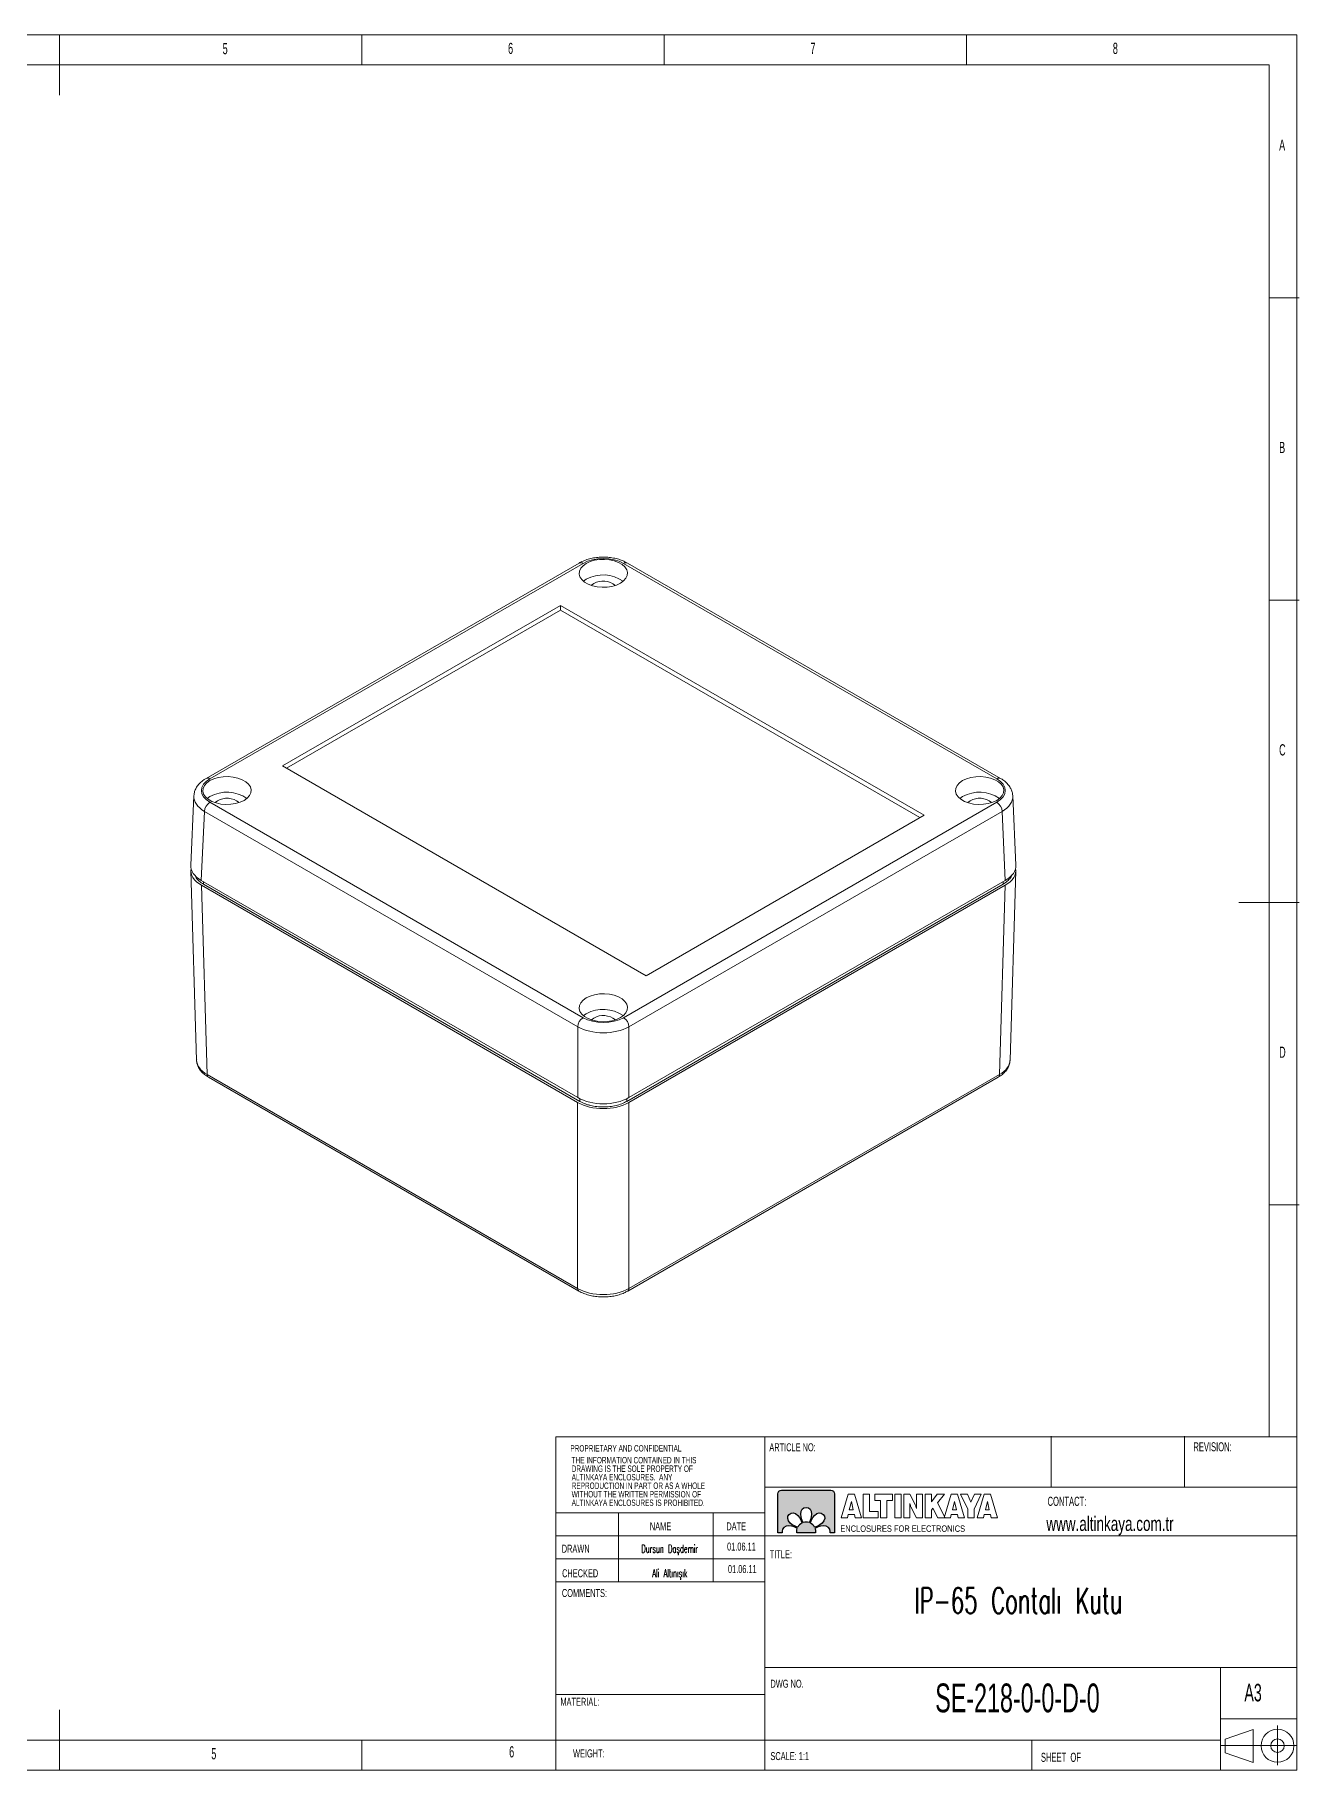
# Model space of a CAD drawing. Header units: millimetres. Extents: x 5 to 415, y 5 to 292.
# Drawn here: x 205.9 to 415, y 5 to 292 of the extents above; entities that cross this region are included whole.
import ezdxf

# ---------------------------------------------------------------- set-up
doc = ezdxf.new("R2010")
doc.units = ezdxf.units.MM
doc.layers.add('LAYER_1', color=179, linetype='Continuous', lineweight=15)
doc.layers.add('LAYER_2', color=1, linetype='Continuous')
doc.styles.add('SLDTEXTSTYLE0', font='TXT', dxfattribs={"width": 0.7})
doc.styles.add('SLDTEXTSTYLE1', font='TXT', dxfattribs={"width": 0.605})
doc.styles.add('SLDTEXTSTYLE2', font='TXT', dxfattribs={"width": 0.605, "bigfont": 'bigfont'})

# ---------------------------------------------------------------- blocks, each defined once
blk = doc.blocks.new('Block4')
at = {"color": 7, "linetype": 'Continuous', "lineweight": 0, "insert": (0.07, 1.37), "char_height": 1.3229, "attachment_point": 1, "style": 'SLDTEXTSTYLE0'}
blk.add_mtext('ENCLOSURES FOR ELECTRONICS', dxfattribs=at)
blk = doc.blocks.new('Block5')
at = {"layer": 'LAYER_1'}
for p, q in [((6.79, 7.34), (1.01, 5.34)), ((6.79, 7.34), (6.79, 0.54)), ((11.82, 8.19), (11.82, 0)), ((0, 4.03), (15.88, 4.03)), ((1.01, 5.34), (1.01, 2.54)), ((1.01, 2.54), (6.79, 0.54))]:
    blk.add_line(p, q, dxfattribs=at)
for radius in [3.4, 1.4]:
    blk.add_circle((11.82, 3.99), radius, dxfattribs=at)
blk = doc.blocks.new('Block6')
at = {"layer": 'LAYER_1', "color": 250}
for p, q in [((0, 0), (1.27, 4.36)), ((1.27, 4.36), (2.44, 4.36)), ((2.44, 4.36), (3.71, 0)), ((4.04, 0), (4.04, 4.36)), ((4.04, 4.36), (5.2, 4.36)), ((5.2, 4.36), (5.2, 1.16)), ((6.19, 3.21), (6.19, 4.36)), ((6.19, 4.36), (9.41, 4.36)), ((7.23, 3.21), (6.19, 3.21)), ((7.23, 0), (7.23, 3.21)), ((9.41, 3.21), (8.39, 3.21)), ((8.39, 3.21), (8.39, 0)), ((9.41, 4.36), (9.41, 3.21)), ((9.82, 0), (9.82, 4.36)), ((9.82, 4.36), (11, 4.36)), ((11, 4.36), (11, 0)), ((11.52, 0), (11.52, 4.36)), ((11.52, 4.36), (12.62, 4.36)), ((12.62, 4.36), (13.64, 2.33)), ((13.82, 2.3), (13.82, 4.36)), ((13.82, 4.36), (14.92, 4.36)), ((14.92, 4.36), (14.92, 0)), ((15.42, 0), (15.42, 4.36)), ((15.42, 4.36), (16.57, 4.36)), ((16.57, 4.36), (16.57, 2.92)), ((16.57, 2.92), (17.61, 4.36)), ((17.61, 4.36), (18.96, 4.36)), ((18.96, 4.36), (17.67, 2.75)), ((18.94, 0), (20.21, 4.36)), ((20.21, 4.36), (21.38, 4.36)), ((21.38, 4.36), (22.65, 0)), ((23.27, 1.61), (21.94, 4.36)), ((21.94, 4.36), (23.22, 4.36)), ((23.22, 4.36), (23.84, 2.87)), ((23.84, 2.87), (24.47, 4.36)), ((25.72, 4.36), (24.42, 1.61)), ((24.47, 4.36), (25.72, 4.36)), ((25, 0), (26.27, 4.36)), ((26.27, 4.36), (27.44, 4.36)), ((27.44, 4.36), (28.71, 0)), ((1.14, 0), (0, 0)), ((1.28, 0.58), (1.14, 0)), ((2.43, 0.58), (1.28, 0.58)), ((1.86, 3), (1.49, 1.49)), ((1.49, 1.49), (2.22, 1.49)), ((2.22, 1.49), (1.86, 3)), ((2.56, 0), (2.43, 0.58)), ((3.71, 0), (2.56, 0)), ((6.77, 0), (4.04, 0)), ((5.2, 1.16), (6.77, 1.16)), ((6.77, 1.16), (6.77, 0)), ((8.39, 0), (7.23, 0)), ((11, 0), (9.82, 0)), ((12.62, 0), (11.52, 0)), ((12.62, 2.04), (12.62, 0)), ((13.82, 0), (12.8, 2.01)), ((14.92, 0), (13.82, 0)), ((16.57, 0), (15.42, 0)), ((16.86, 1.75), (16.57, 1.39)), ((16.57, 1.39), (16.57, 0)), ((17.74, 0), (16.86, 1.75)), ((17.67, 2.75), (19.12, 0)), ((19.12, 0), (17.74, 0)), ((20.08, 0), (18.94, 0)), ((20.22, 0.58), (20.08, 0)), ((21.37, 0.58), (20.22, 0.58)), ((20.8, 3), (20.43, 1.49)), ((20.43, 1.49), (21.16, 1.49)), ((21.16, 1.49), (20.8, 3)), ((21.5, 0), (21.37, 0.58)), ((22.65, 0), (21.5, 0)), ((23.27, 0), (23.27, 1.61)), ((24.42, 0), (23.27, 0)), ((24.42, 1.61), (24.42, 0)), ((26.14, 0), (25, 0)), ((26.28, 0.58), (26.14, 0)), ((27.43, 0.58), (26.28, 0.58)), ((26.86, 3), (26.49, 1.49)), ((26.49, 1.49), (27.21, 1.49)), ((27.21, 1.49), (26.86, 3)), ((27.56, 0), (27.43, 0.58)), ((28.71, 0), (27.56, 0))]:
    blk.add_line(p, q, dxfattribs=at)
for points in [[(12.7, 2.26), (12.67, 2.37), (12.63, 2.5), (12.59, 2.64)], [(12.59, 2.64), (12.6, 2.56), (12.61, 2.48), (12.62, 2.4)], [(12.62, 2.4), (12.62, 2.31), (12.62, 2.19), (12.62, 2.04)], [(12.8, 2.01), (12.77, 2.07), (12.74, 2.16), (12.7, 2.26)], [(13.64, 2.33), (13.67, 2.28), (13.7, 2.19), (13.73, 2.09)], [(13.73, 2.09), (13.77, 1.99), (13.81, 1.86), (13.85, 1.71)], [(13.82, 1.97), (13.82, 2.06), (13.82, 2.17), (13.82, 2.3)], [(13.85, 1.71), (13.84, 1.79), (13.83, 1.87), (13.82, 1.97)]]:
    blk.add_open_spline(points, degree=3, dxfattribs=at)
blk = doc.blocks.new('SW_NOTE_0')
at = {"color": 0, "linetype": 'Continuous', "lineweight": 0, "char_height": 1.0583, "attachment_point": 1, "style": 'SLDTEXTSTYLE1'}
for s, insert in [('THE INFORMATION CONTAINED IN THIS', (0, 1.36)), ('ALTINKAYA ENCLOSURES.  ANY', (0, -1.46)), ('DRAWING IS THE SOLE PROPERTY OF', (0, -0.05)), ('REPRODUCTION IN PART OR AS A WHOLE', (0, -2.87)), ('WITHOUT THE WRITTEN PERMISSION OF', (0, -4.28)), ('ALTINKAYA ENCLOSURES IS PROHIBITED.', (0, -5.69))]:
    blk.add_mtext(s, dxfattribs=dict(at, insert=insert))

msp = doc.modelspace()

# ---------------------------------------------------------------- hatches: boundary and pattern name
at = {"layer": 'LAYER_2'}
h = msp.add_hatch(color=256, dxfattribs=at)
edge = h.paths.add_edge_path(flags=0)
edge.add_spline(control_points=[(329.363, 51.312), (329.041, 51.312), (328.778, 51.05), (328.778, 50.727)], knot_values=[0.9444444, 0.9444444, 0.9444444, 0.9444444, 1, 1, 1, 1], weights=[1, 1, 1, 1], degree=3, periodic=0)
edge.add_line((328.778, 50.727), (328.778, 44.291))
edge.add_line((328.778, 44.291), (329.516, 44.291))
edge.add_spline(control_points=[(329.516, 44.291), (329.5, 44.362), (329.491, 44.438), (329.492, 44.518)], knot_values=[0.7777778, 0.7777778, 0.7777778, 0.7777778, 0.8333333, 0.8333333, 0.8333333, 0.8333333], weights=[1, 1, 1, 1], degree=3, periodic=0)
edge.add_spline(control_points=[(329.492, 44.518), (329.489, 45.083), (329.911, 45.404), (330.619, 45.418)], knot_values=[0.7222222, 0.7222222, 0.7222222, 0.7222222, 0.7777778, 0.7777778, 0.7777778, 0.7777778], weights=[1, 1, 1, 1], degree=3, periodic=0)
edge.add_spline(control_points=[(330.619, 45.418), (331.239, 45.429), (331.856, 45.083), (331.999, 44.997)], knot_values=[0.6666667, 0.6666667, 0.6666667, 0.6666667, 0.7222222, 0.7222222, 0.7222222, 0.7222222], weights=[1, 1, 1, 1], degree=3, periodic=0)
edge.add_spline(control_points=[(331.999, 44.997), (331.948, 44.845), (331.921, 44.683), (331.921, 44.514)], knot_values=[0.6111111, 0.6111111, 0.6111111, 0.6111111, 0.6666667, 0.6666667, 0.6666667, 0.6666667], weights=[1, 1, 1, 1], degree=3, periodic=0)
edge.add_spline(control_points=[(331.921, 44.514), (331.921, 44.438), (331.926, 44.364), (331.937, 44.291)], knot_values=[0.5555556, 0.5555556, 0.5555556, 0.5555556, 0.6111111, 0.6111111, 0.6111111, 0.6111111], weights=[1, 1, 1, 1], degree=3, periodic=0)
edge.add_line((331.937, 44.291), (334.981, 44.291))
edge.add_spline(control_points=[(334.981, 44.291), (334.992, 44.364), (334.997, 44.438), (334.997, 44.514)], knot_values=[0.4444444, 0.4444444, 0.4444444, 0.4444444, 0.5, 0.5, 0.5, 0.5], weights=[1, 1, 1, 1], degree=3, periodic=0)
edge.add_spline(control_points=[(334.997, 44.514), (334.997, 44.68), (334.971, 44.839), (334.922, 44.989)], knot_values=[0.3888889, 0.3888889, 0.3888889, 0.3888889, 0.4444444, 0.4444444, 0.4444444, 0.4444444], weights=[1, 1, 1, 1], degree=3, periodic=0)
edge.add_spline(control_points=[(334.922, 44.989), (335.07, 45.077), (335.683, 45.419), (336.299, 45.408)], knot_values=[0.3333333, 0.3333333, 0.3333333, 0.3333333, 0.3888889, 0.3888889, 0.3888889, 0.3888889], weights=[1, 1, 1, 1], degree=3, periodic=0)
edge.add_spline(control_points=[(336.299, 45.408), (337.007, 45.395), (337.429, 45.073), (337.427, 44.509)], knot_values=[0.2777778, 0.2777778, 0.2777778, 0.2777778, 0.3333333, 0.3333333, 0.3333333, 0.3333333], weights=[1, 1, 1, 1], degree=3, periodic=0)
edge.add_spline(control_points=[(337.427, 44.509), (337.427, 44.432), (337.419, 44.359), (337.404, 44.291)], knot_values=[0.2222222, 0.2222222, 0.2222222, 0.2222222, 0.2777778, 0.2777778, 0.2777778, 0.2777778], weights=[1, 1, 1, 1], degree=3, periodic=0)
edge.add_line((337.404, 44.291), (338.14, 44.291))
edge.add_line((338.14, 44.291), (338.14, 50.727))
edge.add_spline(control_points=[(338.14, 50.727), (338.14, 51.05), (337.877, 51.312), (337.555, 51.312)], knot_values=[0.0555556, 0.0555556, 0.0555556, 0.0555556, 0.1111111, 0.1111111, 0.1111111, 0.1111111], weights=[1, 1, 1, 1], degree=3, periodic=0)
edge.add_line((337.555, 51.312), (329.363, 51.312))
edge = h.paths.add_edge_path(flags=0)
edge.add_spline(control_points=[(333.943, 45.974), (333.791, 46.025), (333.628, 46.052), (333.459, 46.052)], knot_values=[0.6666667, 0.6666667, 0.6666667, 0.6666667, 0.8333333, 0.8333333, 0.8333333, 0.8333333], weights=[1, 1, 1, 1], degree=3, periodic=0)
edge.add_spline(control_points=[(333.459, 46.052), (333.293, 46.052), (333.133, 46.026), (332.984, 45.977)], knot_values=[0.8333333, 0.8333333, 0.8333333, 0.8333333, 1, 1, 1, 1], weights=[1, 1, 1, 1], degree=3, periodic=0)
edge.add_spline(control_points=[(332.984, 45.977), (332.895, 46.124), (332.553, 46.737), (332.565, 47.354)], knot_values=[0, 0, 0, 0, 0.1666667, 0.1666667, 0.1666667, 0.1666667], weights=[1, 1, 1, 1], degree=3, periodic=0)
edge.add_spline(control_points=[(332.565, 47.354), (332.578, 48.062), (332.9, 48.483), (333.464, 48.481)], knot_values=[0.1666667, 0.1666667, 0.1666667, 0.1666667, 0.3333333, 0.3333333, 0.3333333, 0.3333333], weights=[1, 1, 1, 1], degree=3, periodic=0)
edge.add_spline(control_points=[(333.464, 48.481), (334.028, 48.483), (334.35, 48.062), (334.363, 47.354)], knot_values=[0.3333333, 0.3333333, 0.3333333, 0.3333333, 0.5, 0.5, 0.5, 0.5], weights=[1, 1, 1, 1], degree=3, periodic=0)
edge.add_spline(control_points=[(334.363, 47.354), (334.374, 46.733), (334.028, 46.117), (333.943, 45.974)], knot_values=[0.5, 0.5, 0.5, 0.5, 0.6666667, 0.6666667, 0.6666667, 0.6666667], weights=[1, 1, 1, 1], degree=3, periodic=0)
edge = h.paths.add_edge_path(flags=0)
edge.add_spline(control_points=[(332.091, 47.16), (332.537, 46.731), (332.728, 46.052), (332.769, 45.889)], knot_values=[0.6, 0.6, 0.6, 0.6, 0.8, 0.8, 0.8, 0.8], weights=[1, 1, 1, 1], degree=3, periodic=0)
edge.add_spline(control_points=[(332.769, 45.889), (332.476, 45.741), (332.237, 45.503), (332.088, 45.212)], knot_values=[0.8, 0.8, 0.8, 0.8, 1, 1, 1, 1], weights=[1, 1, 1, 1], degree=3, periodic=0)
edge.add_spline(control_points=[(332.088, 45.212), (331.919, 45.254), (331.246, 45.446), (330.819, 45.889)], knot_values=[0, 0, 0, 0, 0.2, 0.2, 0.2, 0.2], weights=[1, 1, 1, 1], degree=3, periodic=0)
edge.add_spline(control_points=[(330.819, 45.889), (330.328, 46.399), (330.257, 46.924), (330.658, 47.322)], knot_values=[0.2, 0.2, 0.2, 0.2, 0.4, 0.4, 0.4, 0.4], weights=[1, 1, 1, 1], degree=3, periodic=0)
edge.add_spline(control_points=[(330.658, 47.322), (331.056, 47.722), (331.581, 47.652), (332.091, 47.16)], knot_values=[0.4, 0.4, 0.4, 0.4, 0.6, 0.6, 0.6, 0.6], weights=[1, 1, 1, 1], degree=3, periodic=0)
edge = h.paths.add_edge_path(flags=0)
edge.add_spline(control_points=[(336.106, 45.882), (335.676, 45.436), (334.997, 45.245), (334.834, 45.204)], knot_values=[0.6, 0.6, 0.6, 0.6, 0.8, 0.8, 0.8, 0.8], weights=[1, 1, 1, 1], degree=3, periodic=0)
edge.add_spline(control_points=[(334.834, 45.204), (334.687, 45.497), (334.449, 45.736), (334.157, 45.885)], knot_values=[0.8, 0.8, 0.8, 0.8, 1, 1, 1, 1], weights=[1, 1, 1, 1], degree=3, periodic=0)
edge.add_spline(control_points=[(334.157, 45.885), (334.199, 46.053), (334.391, 46.726), (334.834, 47.153)], knot_values=[0, 0, 0, 0, 0.2, 0.2, 0.2, 0.2], weights=[1, 1, 1, 1], degree=3, periodic=0)
edge.add_spline(control_points=[(334.834, 47.153), (335.344, 47.645), (335.87, 47.715), (336.267, 47.315)], knot_values=[0.2, 0.2, 0.2, 0.2, 0.4, 0.4, 0.4, 0.4], weights=[1, 1, 1, 1], degree=3, periodic=0)
edge.add_spline(control_points=[(336.267, 47.315), (336.668, 46.917), (336.597, 46.392), (336.106, 45.882)], knot_values=[0.4, 0.4, 0.4, 0.4, 0.6, 0.6, 0.6, 0.6], weights=[1, 1, 1, 1], degree=3, periodic=0)

# ---------------------------------------------------------------- linework, layer by layer
at = {"color": 7, "linetype": 'Continuous', "lineweight": 15}
for p, q in [((295.937, 204.64), (234.227, 169.016)), ((296.562, 204.579), (234.852, 168.954)), ((364.988, 168.954), (303.277, 204.579)), ((365.613, 169.016), (303.902, 204.64)), ((297.091, 201.957), (296.622, 201.631)), ((292.849, 197.631), (246.887, 171.098)), ((292.849, 196.855), (247.559, 170.71)), ((352.953, 162.933), (292.849, 197.631)), ((292.849, 196.855), (292.849, 197.631)), ((352.281, 162.546), (292.849, 196.855)), ((246.887, 171.098), (306.991, 136.4)), ((232.214, 166.123), (231.695, 154.695)), ((234.866, 166.035), (234.396, 165.709)), ((234.852, 165.077), (296.562, 129.452)), ((303.277, 129.452), (364.988, 165.077)), ((359.317, 166.035), (358.847, 165.709)), ((368.144, 154.695), (367.626, 166.123)), ((233.968, 163.573), (233.45, 152.156)), ((295.679, 127.948), (233.968, 163.573)), ((365.871, 163.573), (304.161, 127.948)), ((306.991, 136.4), (352.953, 162.933)), ((366.389, 152.156), (365.871, 163.573)), ((231.719, 153.727), (232.665, 122.433)), ((233.45, 152.156), (295.679, 116.232)), ((304.161, 116.232), (366.389, 152.156)), ((367.174, 122.433), (368.12, 153.727)), ((233.476, 151.339), (295.678, 115.43)), ((233.476, 151.339), (234.422, 120.051)), ((233.805, 151.543), (296.031, 115.62)), ((303.808, 115.62), (366.035, 151.543)), ((304.162, 115.43), (366.364, 151.339)), ((365.418, 120.051), (366.364, 151.339)), ((297.091, 130.113), (296.622, 129.787)), ((295.679, 116.232), (295.679, 127.948)), ((304.161, 127.948), (304.161, 116.232)), ((234.422, 120.051), (295.678, 84.689)), ((234.629, 119.607), (295.885, 84.245)), ((303.955, 84.245), (365.211, 119.607)), ((304.162, 84.689), (365.418, 120.051)), ((295.678, 84.689), (295.678, 115.43)), ((304.162, 115.43), (304.162, 84.689))]:
    msp.add_line(p, q, dxfattribs=at)
at = {"color": 8, "linetype": 'Continuous', "lineweight": 15}
for p, q in [((233.805, 151.543), (233.805, 151.951)), ((366.035, 151.543), (366.035, 151.951)), ((296.031, 115.62), (296.031, 116.044)), ((303.808, 115.62), (303.808, 116.044))]:
    msp.add_line(p, q, dxfattribs=at)
at = {"color": 7, "linetype": 'Continuous', "lineweight": 15, "flags": 128}
for points in [[(297.091, 204.57), (296.565, 204.195), (296.185, 203.765), (295.969, 203.299), (295.925, 202.817), (296.056, 202.34), (296.356, 201.889), (296.811, 201.484), (297.402, 201.143), (298.104, 200.88), (298.884, 200.707), (299.71, 200.631), (300.545, 200.657), (301.353, 200.782), (302.098, 201.001), (302.748, 201.305), (303.274, 201.68), (303.654, 202.11), (303.871, 202.576), (303.914, 203.058), (303.783, 203.535), (303.484, 203.986), (303.028, 204.391), (302.437, 204.732), (301.736, 204.995), (300.955, 205.168), (300.129, 205.243), (299.294, 205.218), (298.486, 205.093), (297.741, 204.874), (297.091, 204.57)], [(297.932, 200.933), (297.959, 200.961), (298.329, 201.243)], [(234.866, 168.648), (234.34, 168.273), (233.96, 167.843), (233.744, 167.377), (233.7, 166.895), (233.831, 166.418), (234.13, 165.967), (234.586, 165.562), (235.177, 165.221), (235.878, 164.958), (236.659, 164.785), (237.485, 164.71), (238.32, 164.735), (239.128, 164.86), (239.873, 165.079), (240.523, 165.383), (241.049, 165.758), (241.429, 166.188), (241.645, 166.654), (241.689, 167.136), (241.558, 167.613), (241.258, 168.064), (240.803, 168.469), (240.212, 168.81), (239.51, 169.073), (238.73, 169.246), (237.904, 169.321), (237.069, 169.296), (236.261, 169.171), (235.516, 168.952), (234.866, 168.648)], [(359.317, 168.648), (358.79, 168.273), (358.411, 167.843), (358.194, 167.377), (358.151, 166.895), (358.281, 166.418), (358.581, 165.967), (359.037, 165.562), (359.628, 165.221), (360.329, 164.958), (361.11, 164.785), (361.936, 164.71), (362.771, 164.735), (363.579, 164.86), (364.324, 165.079), (364.974, 165.383), (365.5, 165.758), (365.879, 166.188), (366.096, 166.654), (366.14, 167.136), (366.009, 167.613), (365.709, 168.064), (365.254, 168.469), (364.662, 168.81), (363.961, 169.073), (363.18, 169.246), (362.355, 169.321), (361.519, 169.296), (360.712, 169.171), (359.967, 168.952), (359.317, 168.648)], [(235.707, 165.012), (235.733, 165.039), (236.103, 165.321)], [(360.158, 165.012), (360.184, 165.039), (360.554, 165.321)], [(297.091, 132.726), (296.565, 132.351), (296.185, 131.921), (295.969, 131.455), (295.925, 130.973), (296.056, 130.496), (296.356, 130.045), (296.811, 129.64), (297.402, 129.299), (298.104, 129.036), (298.884, 128.863), (299.71, 128.788), (300.545, 128.813), (301.353, 128.938), (302.098, 129.157), (302.748, 129.461), (303.274, 129.836), (303.654, 130.266), (303.871, 130.732), (303.914, 131.214), (303.783, 131.691), (303.484, 132.142), (303.028, 132.547), (302.437, 132.888), (301.736, 133.151), (300.955, 133.324), (300.129, 133.4), (299.294, 133.374), (298.486, 133.249), (297.741, 133.03), (297.091, 132.726)], [(297.932, 129.09), (297.959, 129.117), (298.329, 129.399)]]:
    msp.add_lwpolyline(points, dxfattribs=at)
at = {"color": 8, "linetype": 'Continuous', "lineweight": 15}
for centre, radius, start, end in [((296.197, 204.08), 0.618, 53.79827, 114.89143), ((303.642, 204.08), 0.618, 65.10857, 126.20173), ((234.487, 168.455), 0.618, 53.80252, 114.85759), ((365.353, 168.455), 0.618, 65.14105, 126.19954), ((234.915, 120.011), 0.495, 175.3924, 234.64182), ((364.924, 120.011), 0.495, 305.35818, 4.6076), ((296.171, 84.649), 0.495, 175.39372, 234.62621), ((303.668, 84.649), 0.495, 305.37334, 4.60632)]:
    msp.add_arc(centre, radius, start, end, dxfattribs=at)
at = {"color": 7, "linetype": 'Continuous', "lineweight": 15}
for centre, radius, start, end in [((299.889, 196.809), 5.86, 55.38223, 118.51954), ((299.896, 198.519), 3.143, 50.20512, 119.90847), ((237.664, 160.887), 5.86, 55.38223, 118.51954), ((362.114, 160.887), 5.86, 55.38224, 118.51952), ((235.893, 163.454), 1.928, 122.67428, 176.45965), ((237.67, 162.597), 3.143, 50.20512, 119.90847), ((362.121, 162.597), 3.143, 50.20512, 119.90847), ((363.947, 163.454), 1.928, 3.54035, 57.32572), ((297.603, 127.829), 1.928, 122.67428, 176.45965), ((299.889, 124.965), 5.86, 55.38224, 118.51952), ((299.896, 126.675), 3.143, 50.20512, 119.90847), ((302.236, 127.829), 1.928, 3.54035, 57.32572)]:
    msp.add_arc(centre, radius, start, end, dxfattribs=at)
for centre, major_axis, ratio, start_param, end_param in [((299.92, 202.638), (4.75, 0), 0.5776834, 0.7857408, 2.3558519), ((238.214, 167.015), (4.753, 0), 0.5768923, 2.3565371, 3.9266482), ((361.626, 167.015), (4.753, 0), 0.5768923, 5.4981298, 7.0682409), ((361.626, 165.995), (6.002, 0.057), 0.5770227, 0.0207141, 0.0372013), ((237.72, 153.788), (6.002, 0), 0.5771119, 3.0413315, 3.9268385), ((237.697, 154.604), (6.004, 0), 0.5768923, 3.1154349, 3.9266482), ((362.119, 153.788), (6.002, 0), 0.5771119, 5.4979394, 6.3834465), ((362.142, 154.604), (6.004, 0), 0.5768923, 5.4981298, 6.3093431), ((299.92, 131.393), (4.75, 0), 0.5776834, 3.9273334, 5.4974445), ((299.92, 130.373), (6, 0), 0.5712232, 3.9273334, 5.4974445), ((299.92, 117.881), (6, 0), 0.5774636, 3.9271431, 5.4976349), ((299.92, 118.684), (6, 0), 0.5776834, 3.9273334, 5.4974445), ((299.92, 87.153), (6, 0), 0.5807633, 3.9271431, 5.4976349)]:
    msp.add_ellipse(centre, major_axis=major_axis, ratio=ratio, start_param=start_param, end_param=end_param, dxfattribs=at)
at = {"color": 8, "linetype": 'Continuous', "lineweight": 15}
for centre, major_axis, ratio, start_param, end_param in [((238.214, 165.995), (6.002, -0.057), 0.5770227, 3.1180537, 3.9320919), ((361.626, 165.995), (6.002, 0.057), 0.5770227, 5.4926861, 6.3038994), ((238.666, 122.514), (6.001, 0.03), 0.5771607, 3.1561318, 3.9239326), ((361.174, 122.514), (6.001, -0.03), 0.5771607, 5.5008454, 6.2686461)]:
    msp.add_ellipse(centre, major_axis=major_axis, ratio=ratio, start_param=start_param, end_param=end_param, dxfattribs=at)
at = {"color": 7, "linetype": 'Continuous', "lineweight": 15}
for points, knots in [([(303.902, 204.64), (303.768, 204.714), (303.387, 204.922), (302.693, 205.196), (301.816, 205.433), (300.895, 205.576), (299.951, 205.627), (299.007, 205.583), (298.083, 205.445), (297.199, 205.213), (296.483, 204.937), (296.086, 204.721), (295.937, 204.64)], [0, 0, 0, 0, 0.0601577, 0.1698022, 0.2790688, 0.3878921, 0.4963856, 0.6048686, 0.7136739, 0.8231563, 0.9337327, 1, 1, 1, 1]), ([(234.227, 169.016), (234.096, 168.936), (233.725, 168.709), (233.219, 168.286), (232.754, 167.737), (232.438, 167.163), (232.252, 166.623), (232.238, 166.275), (232.233, 166.136)], [0, 0, 0, 0, 0.1168655, 0.3332253, 0.5236911, 0.7059641, 0.882188, 1, 1, 1, 1]), ([(367.612, 166.202), (367.592, 166.384), (367.549, 166.779), (367.312, 167.355), (366.95, 167.919), (366.46, 168.433), (365.993, 168.788), (365.69, 168.969), (365.613, 169.016)], [0, 0, 0, 0, 0.1572973, 0.3420316, 0.5300224, 0.7254241, 0.9297134, 1, 1, 1, 1]), ([(232.375, 153.026), (232.444, 152.874), (232.607, 152.521), (233.086, 152.011), (233.565, 151.699), (233.805, 151.543)], [0, 0, 0, 0, 0.273947, 0.6362187, 1, 1, 1, 1]), ([(366.035, 151.543), (366.276, 151.698), (366.758, 152.008), (367.242, 152.566), (367.507, 152.969), (367.542, 153.184), (367.544, 153.193)], [0, 0, 0, 0, 0.3285614, 0.6580381, 0.9858171, 1, 1, 1, 1]), ([(232.682, 122.484), (232.678, 122.406), (232.664, 122.118), (232.795, 121.629), (233.06, 121.046), (233.464, 120.508), (233.98, 120.017), (234.412, 119.744), (234.629, 119.607)], [0, 0, 0, 0, 0.0676701, 0.2479617, 0.4281054, 0.6129287, 0.8052436, 1, 1, 1, 1]), ([(365.211, 119.607), (365.337, 119.684), (365.7, 119.906), (366.216, 120.335), (366.683, 120.891), (366.997, 121.497), (367.157, 122), (367.155, 122.308), (367.154, 122.394)], [0, 0, 0, 0, 0.1148461, 0.3294933, 0.5431859, 0.7270265, 0.9245766, 1, 1, 1, 1]), ([(296.031, 115.62), (296.288, 115.472), (296.566, 115.341), (297.012, 115.168), (297.166, 115.115), (297.484, 115.017), (297.649, 114.972), (298.148, 114.852), (298.491, 114.792), (299.195, 114.711), (299.559, 114.69), (300.276, 114.69), (300.633, 114.71), (301.165, 114.771), (301.341, 114.796), (301.686, 114.857), (301.854, 114.891), (302.35, 115.01), (302.67, 115.108), (303.272, 115.34), (303.551, 115.472), (303.808, 115.62)], [0, 0, 0, 0, 0.125, 0.125, 0.1875, 0.1875, 0.25, 0.25, 0.375, 0.375, 0.5, 0.5, 0.625, 0.625, 0.6875, 0.6875, 0.75, 0.75, 0.875, 0.875, 1, 1, 1, 1]), ([(295.885, 84.245), (296.016, 84.173), (296.39, 83.969), (297.075, 83.696), (297.946, 83.457), (298.864, 83.308), (299.806, 83.251), (300.751, 83.286), (301.677, 83.413), (302.562, 83.631), (303.329, 83.91), (303.765, 84.143), (303.955, 84.245)], [0, 0, 0, 0, 0.0583644, 0.1661067, 0.2735058, 0.3805131, 0.4872318, 0.5939068, 0.7007951, 0.8081525, 0.9162957, 1, 1, 1, 1])]:
    msp.add_open_spline(points, degree=3, knots=knots, dxfattribs=at)
at = {"layer": 'LAYER_1'}
for p, q in [((414.595, 292), (5, 292)), ((210, 292), (210, 282)), ((260, 287), (260, 292)), ((310, 292), (310, 287)), ((360, 287), (360, 292)), ((414.595, 5), (414.595, 292)), ((410, 287), (10, 287)), ((410, 287), (410, 60.159)), ((415, 248.5), (410, 248.5)), ((410, 198.5), (415, 198.5)), ((415, 148.5), (405, 148.5)), ((410, 98.5), (415, 98.5)), ((326.6, 60.159), (292.067, 60.159)), ((292.067, 60.159), (292.067, 5)), ((326.6, 60.159), (414.595, 60.159)), ((326.6, 60.159), (326.6, 5)), ((373.964, 51.832), (373.964, 60.25)), ((396.027, 51.832), (396.027, 60.231)), ((414.595, 51.832), (326.6, 51.832)), ((326.6, 47.591), (292.067, 47.591)), ((302.411, 47.591), (302.411, 36.14)), ((318.106, 47.591), (318.106, 36.15)), ((292.067, 43.751), (326.6, 43.751)), ((326.6, 43.751), (414.595, 43.751)), ((292.067, 39.941), (326.6, 39.941)), ((326.6, 36.15), (292.067, 36.15)), ((326.6, 22), (414.595, 22)), ((402, 9.25), (402, 22)), ((292.067, 17.52), (326.6, 17.52)), ((210, 5), (210, 15)), ((414.595, 13.5), (402, 13.5)), ((10, 10), (227.8, 10)), ((227.8, 10), (402, 10)), ((260, 10), (260, 5)), ((370.8, 5), (370.8, 10)), ((402, 10), (402, 5)), ((5, 5), (414.595, 5))]:
    msp.add_line(p, q, dxfattribs=at)
at = {"layer": 'LAYER_2', "color": 22}
for p, q in [((328.778, 44.291), (328.778, 50.727)), ((329.363, 51.312), (337.555, 51.312)), ((338.14, 50.727), (338.14, 44.291)), ((329.516, 44.291), (328.778, 44.291)), ((334.981, 44.291), (331.937, 44.291)), ((338.14, 44.291), (337.404, 44.291))]:
    msp.add_line(p, q, dxfattribs=at)
for points in [[(328.778, 50.727), (328.778, 51.05), (329.041, 51.312), (329.363, 51.312)], [(337.555, 51.312), (337.877, 51.312), (338.14, 51.05), (338.14, 50.727)], [(330.819, 45.889), (330.328, 46.399), (330.257, 46.924), (330.658, 47.322)], [(330.658, 47.322), (331.056, 47.722), (331.581, 47.652), (332.091, 47.16)], [(332.091, 47.16), (332.537, 46.731), (332.728, 46.052), (332.769, 45.889)], [(332.984, 45.977), (332.895, 46.124), (332.553, 46.737), (332.565, 47.354)], [(332.565, 47.354), (332.578, 48.062), (332.9, 48.483), (333.464, 48.481)], [(333.459, 46.052), (333.293, 46.052), (333.133, 46.026), (332.984, 45.977)], [(333.943, 45.974), (333.791, 46.025), (333.628, 46.052), (333.459, 46.052)], [(333.464, 48.481), (334.028, 48.483), (334.35, 48.062), (334.363, 47.354)], [(334.363, 47.354), (334.374, 46.733), (334.028, 46.117), (333.943, 45.974)], [(334.157, 45.885), (334.199, 46.053), (334.391, 46.726), (334.834, 47.153)], [(334.834, 47.153), (335.344, 47.645), (335.87, 47.715), (336.267, 47.315)], [(336.267, 47.315), (336.668, 46.917), (336.597, 46.392), (336.106, 45.882)], [(330.619, 45.418), (329.911, 45.404), (329.489, 45.083), (329.492, 44.518)], [(329.492, 44.518), (329.491, 44.438), (329.5, 44.362), (329.516, 44.291)], [(331.999, 44.997), (331.856, 45.083), (331.239, 45.429), (330.619, 45.418)], [(332.088, 45.212), (331.919, 45.254), (331.246, 45.446), (330.819, 45.889)], [(331.921, 44.514), (331.921, 44.683), (331.948, 44.845), (331.999, 44.997)], [(331.937, 44.291), (331.926, 44.364), (331.921, 44.438), (331.921, 44.514)], [(332.769, 45.889), (332.476, 45.741), (332.237, 45.503), (332.088, 45.212)], [(334.834, 45.204), (334.687, 45.497), (334.449, 45.736), (334.157, 45.885)], [(336.106, 45.882), (335.676, 45.436), (334.997, 45.245), (334.834, 45.204)], [(336.299, 45.408), (335.683, 45.419), (335.07, 45.077), (334.922, 44.989)], [(334.922, 44.989), (334.971, 44.839), (334.997, 44.68), (334.997, 44.514)], [(334.997, 44.514), (334.997, 44.438), (334.992, 44.364), (334.981, 44.291)], [(337.427, 44.509), (337.429, 45.073), (337.007, 45.395), (336.299, 45.408)], [(337.404, 44.291), (337.419, 44.359), (337.427, 44.432), (337.427, 44.509)]]:
    msp.add_open_spline(points, degree=3, dxfattribs=at)

# ---------------------------------------------------------------- block references
at = {"color": 7, "linetype": 'Continuous', "lineweight": 0}
msp.add_blockref('SW_NOTE_0', (294.686, 55.457), dxfattribs=at)
at = {"color": 7, "linetype": 'Continuous'}
for name, p, xscale, yscale, zscale in [('Block6', (339.258, 46.751), 0.9, 0.9, 0.9), ('Block4', (339.044, 44.394), 0.8, 0.8, 0.8), ('Block5', (401.945, 5.87), 0.8, 0.8, 0.8)]:
    msp.add_blockref(name, p, dxfattribs=dict(at, xscale=xscale, yscale=yscale, zscale=zscale))

# ---------------------------------------------------------------- texts
at = {"color": 7, "linetype": 'Continuous', "lineweight": 0}
for s, insert, char_height, attachment_point, style in [('5', (236.975, 290.614), 1.852, 1, 'SLDTEXTSTYLE1'), ('6', (284.167, 290.668), 1.852, 1, 'SLDTEXTSTYLE1'), ('7', (334.167, 290.668), 1.852, 1, 'SLDTEXTSTYLE1'), ('8', (384.167, 290.668), 1.852, 1, 'SLDTEXTSTYLE1'), ('A', (411.667, 274.668), 1.852, 1, 'SLDTEXTSTYLE1'), ('B', (411.667, 224.668), 1.852, 1, 'SLDTEXTSTYLE1'), ('C', (411.667, 174.668), 1.852, 1, 'SLDTEXTSTYLE1'), ('D', (411.667, 124.668), 1.852, 1, 'SLDTEXTSTYLE1'), ('PROPRIETARY AND CONFIDENTIAL', (294.469, 58.774), 1.05833, 1, 'SLDTEXTSTYLE1'), ('ARTICLE NO:', (327.372, 59.073), 1.32292, 1, 'SLDTEXTSTYLE1'), ('REVISION:', (397.488, 59.243), 1.5, 1, 'SLDTEXTSTYLE1'), ('CONTACT:', (373.379, 50.23), 1.5, 1, 'SLDTEXTSTYLE1'), ('NAME', (307.616, 45.996), 1.3229, 1, 'SLDTEXTSTYLE1'), ('DATE', (320.264, 45.996), 1.3229, 1, 'SLDTEXTSTYLE1'), ('www.altinkaya.com.tr', (373.178, 46.964), 2.38125, 1, 'SLDTEXTSTYLE0'), ('DRAWN', (293.043, 42.302), 1.3229, 1, 'SLDTEXTSTYLE1'), ('Dursun Daşdemir', (310.911, 42.302), 1.32292, 2, 'SLDTEXTSTYLE2'), ('01.06.11', (322.761, 42.654), 1.3229, 2, 'SLDTEXTSTYLE1'), ('TITLE:', (327.438, 41.388), 1.3229, 1, 'SLDTEXTSTYLE1'), ('CHECKED', (293.103, 38.244), 1.3229, 1, 'SLDTEXTSTYLE1'), ('Ali Altınışık', (310.911, 38.244), 1.32292, 2, 'SLDTEXTSTYLE2'), ('01.06.11', (322.905, 38.937), 1.3229, 2, 'SLDTEXTSTYLE1'), ('COMMENTS:', (293.07, 34.976), 1.3229, 1, 'SLDTEXTSTYLE1'), ('DWG NO.', (327.555, 19.978), 1.3229, 1, 'SLDTEXTSTYLE1'), ('A3', (405.921, 19.3), 2.9104, 1, 'SLDTEXTSTYLE1'), ('MATERIAL:', (292.826, 16.987), 1.3229, 1, 'SLDTEXTSTYLE1'), ('5', (235.096, 8.668), 1.852, 1, 'SLDTEXTSTYLE1'), ('6', (284.349, 8.984), 1.852, 1, 'SLDTEXTSTYLE1')]:
    msp.add_mtext(s, dxfattribs=dict(at, insert=insert, char_height=char_height, attachment_point=attachment_point, style=style))
at = {"layer": 'LAYER_1'}
for s, insert, char_height, attachment_point, style in [('IP-65 Contalı Kutu', (368.568, 35.181), 4.23333, 2, 'SLDTEXTSTYLE2'), ('SE-218-0-0-D-0', (368.398, 19.349), 4.7625, 2, 'SLDTEXTSTYLE1'), ('WEIGHT:', (294.915, 8.452), 1.3229, 1, 'SLDTEXTSTYLE1'), ('SCALE: 1:1', (327.555, 8.01), 1.3229, 1, 'SLDTEXTSTYLE1'), ('SHEET  OF', (372.278, 7.9), 1.5, 1, 'SLDTEXTSTYLE1')]:
    msp.add_mtext(s, dxfattribs=dict(at, insert=insert, char_height=char_height, attachment_point=attachment_point, style=style))

doc.saveas('drawing.dxf')
